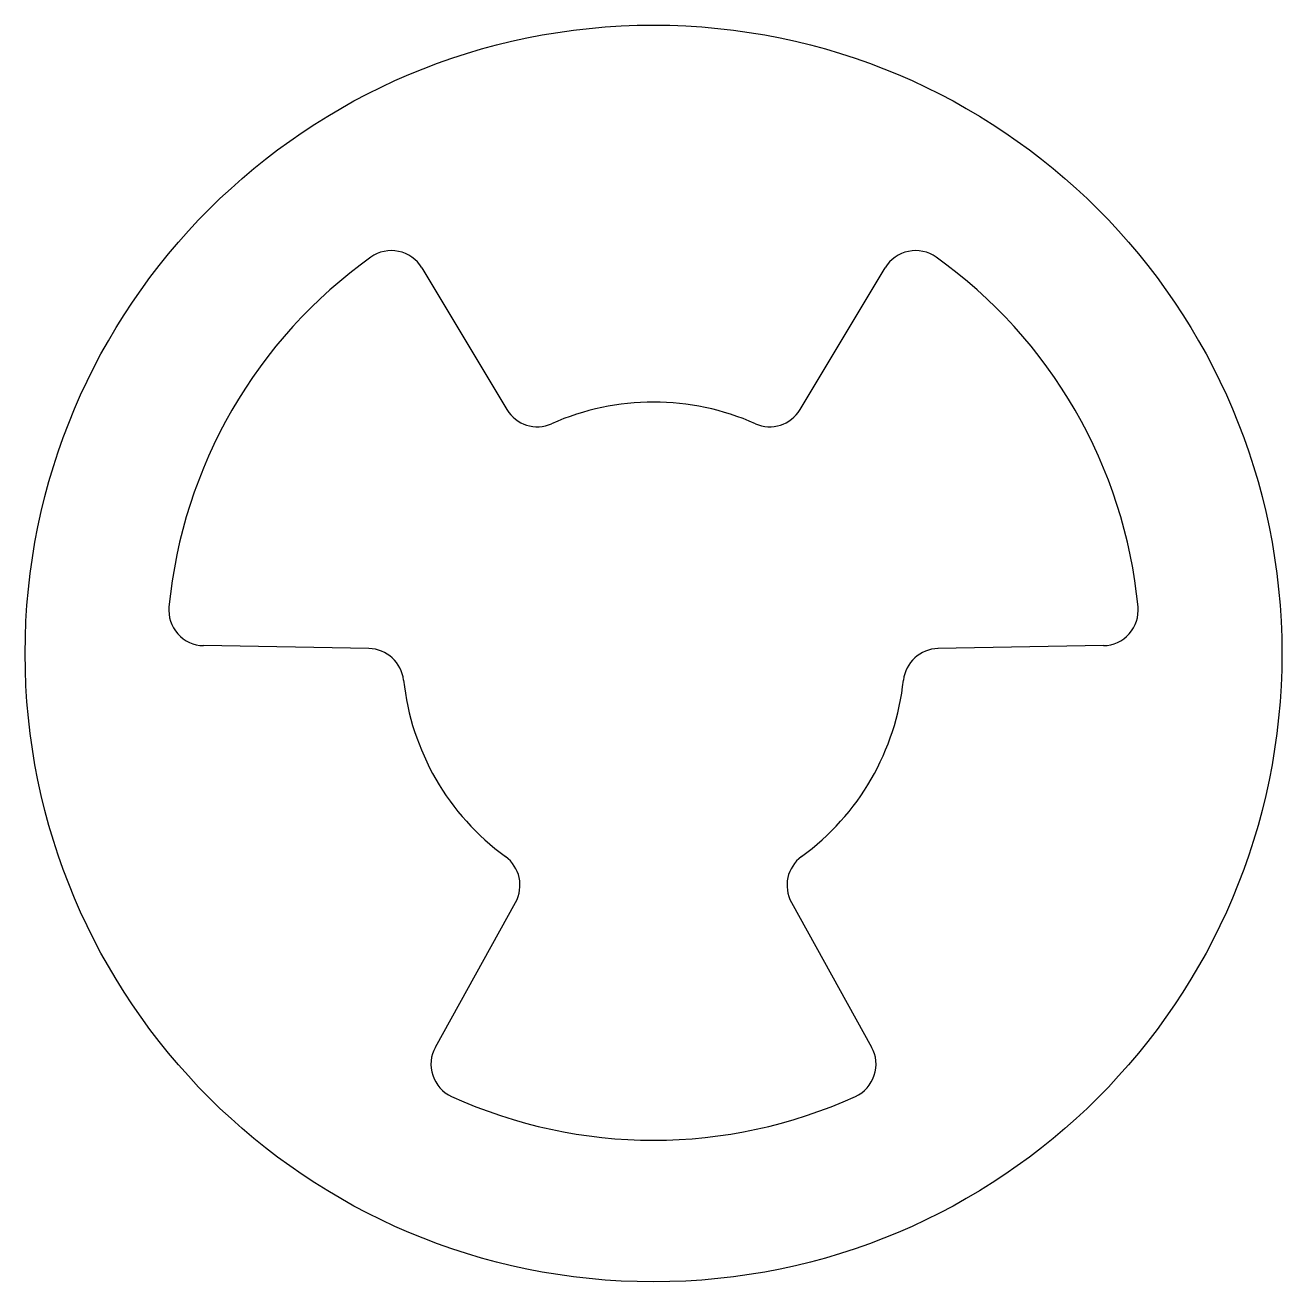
# Model space of a CAD drawing. Extents: x 715.9 to 751.4, y 2044.7 to 2080.2.
import ezdxf

# ---------------------------------------------------------------- set-up
doc = ezdxf.new("R2010")
doc.units = 0
doc.layers.get('0').update_dxf_attribs({"linetype": 'CONTINUOUS'})

msp = doc.modelspace()

# ---------------------------------------------------------------- linework, layer by layer
for p, q in [((727.149, 2073.315), (729.556, 2069.31)), ((737.836, 2069.31), (740.242, 2073.315)), ((725.659, 2062.56), (720.987, 2062.642)), ((746.404, 2062.642), (741.732, 2062.56)), ((727.533, 2051.303), (729.799, 2055.39)), ((737.593, 2055.39), (739.858, 2051.303))]:
    msp.add_line(p, q)
msp.add_circle((733.696, 2062.42), 17.75)
for centre, radius, start, end in [((733.696, 2062.42), 13.75, 125.4984, 174.5016), ((726.292, 2072.8), 1, 31, 125.4984), ((741.099, 2072.8), 1, 54.5016, 149), ((733.696, 2062.42), 13.75, 5.4984, 54.5016), ((730.413, 2069.825), 1, 211, 293.9084), ((733.696, 2062.42), 7.1, 66.0916, 113.9084), ((736.978, 2069.825), 1, 246.0916, 329), ((721.004, 2063.641), 1, 174.5016, 269), ((746.387, 2063.641), 1, 271, 5.4984), ((725.641, 2061.56), 1, 6.0916, 89), ((741.75, 2061.56), 1, 91, 173.9084), ((733.696, 2062.42), 7.1, 186.0916, 233.9084), ((733.696, 2062.42), 7.1, 306.0916, 353.9084), ((728.924, 2055.874), 1, 331, 53.9084), ((738.467, 2055.874), 1, 126.0916, 209), ((728.408, 2050.818), 1, 151, 245.4984), ((738.983, 2050.818), 1, 294.5016, 29), ((733.696, 2062.42), 13.75, 245.4984, 294.5016)]:
    msp.add_arc(centre, radius, start, end)

doc.saveas('drawing.dxf')
